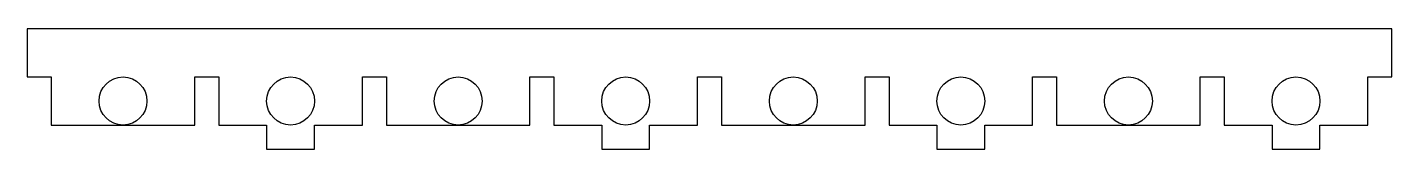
# Model space of a CAD drawing. Header units: millimetres. Extents: x -285 to 0, y 105 to 130.
import ezdxf

# ---------------------------------------------------------------- set-up
doc = ezdxf.new("R2010")
doc.units = ezdxf.units.MM
doc.layers.get('0').update_dxf_attribs({"linetype": 'CONTINUOUS'})

msp = doc.modelspace()

# ---------------------------------------------------------------- linework, layer by layer
msp.add_lwpolyline([(0, 130), (-285, 130), (-285, 120), (-280, 120), (-280, 110), (-265, 110), (-250, 110), (-250, 120), (-245, 120), (-245, 110), (-235, 110), (-235, 105), (-225, 105), (-225, 110), (-215, 110), (-215, 120), (-210, 120), (-210, 110), (-195, 110), (-180, 110), (-180, 120), (-175, 120), (-175, 110), (-165, 110), (-165, 105), (-155, 105), (-155, 110), (-145, 110), (-145, 120), (-140, 120), (-140, 110), (-125, 110), (-110, 110), (-110, 120), (-105, 120), (-105, 110), (-95, 110), (-95, 105), (-85, 105), (-85, 110), (-75, 110), (-75, 120), (-70, 120), (-70, 110), (-55, 110), (-40, 110), (-40, 120), (-35, 120), (-35, 110), (-25, 110), (-25, 105), (-15, 105), (-15, 110), (-5, 110), (-5, 120), (0, 120)], close=True)
for centre in [(-265, 115), (-230, 115), (-195, 115), (-160, 115), (-125, 115), (-90, 115), (-55, 115), (-20, 115)]:
    msp.add_circle(centre, 5)

doc.saveas('drawing.dxf')
